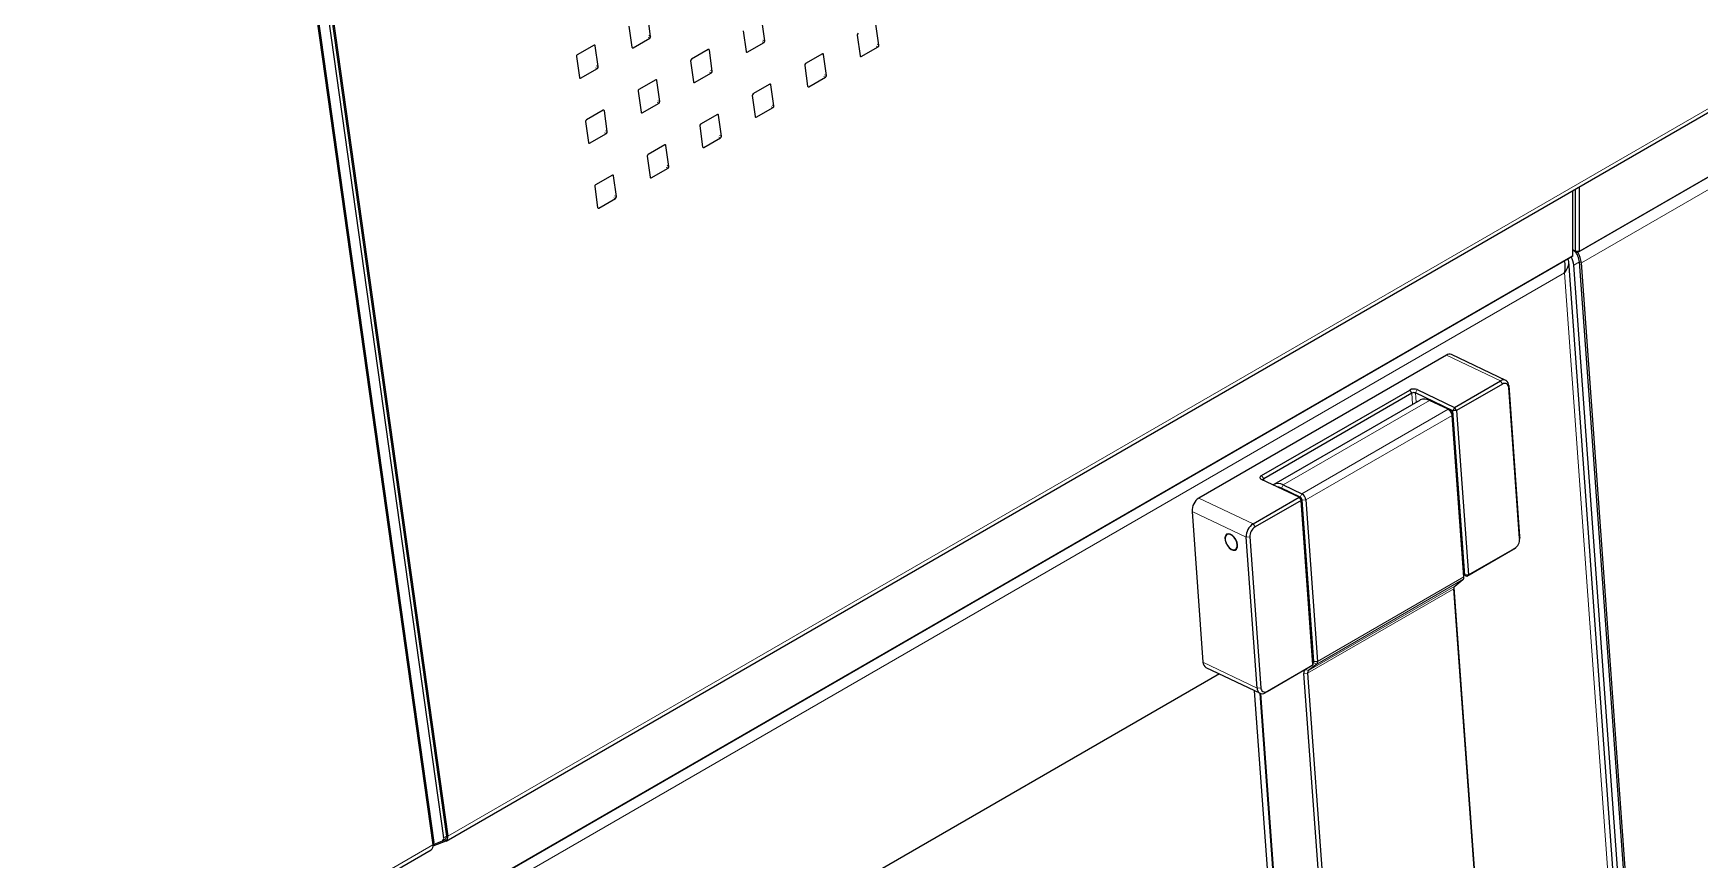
# Model space of a CAD drawing. Header units: millimetres. Extents: x -218071 to -203542, y 15363 to 51382.
# Drawn here: x -217007.4 to -216944.5, y 50982.8 to 51013.9 of the extents above; entities that cross this region are included whole.
import ezdxf

# ---------------------------------------------------------------- set-up
doc = ezdxf.new("R2010")
doc.units = ezdxf.units.MM
doc.header["$LTSCALE"] = 4
doc.layers.add('TPF-EQUIPEMENT', color=7, linetype='Continuous')

msp = doc.modelspace()

# ---------------------------------------------------------------- linework, layer by layer
at = {"layer": 'TPF-EQUIPEMENT', "color": 7, "linetype": 'Continuous', "lineweight": 25}
for p, q in [((-216812.042, 51084.818), (-216949.15, 51005.686)), ((-216949.079, 51005.727), (-216811.971, 51084.858)), ((-217000.838, 51047.238), (-216991.912, 50983.622)), ((-217000.732, 51047.299), (-216991.806, 50983.683)), ((-217000.677, 51047.26), (-216991.755, 50983.676)), ((-217001.235, 51046.933), (-216992.314, 50983.35)), ((-217001.204, 51047.053), (-216992.277, 50983.437)), ((-216984.101, 51013.833), (-216984.211, 51014.62)), ((-216979.797, 51013.668), (-216979.907, 51014.455)), ((-216991.814, 50983.495), (-216938.852, 51014.062)), ((-216984.918, 51014.212), (-216984.808, 51013.424)), ((-216980.615, 51014.047), (-216980.504, 51013.259)), ((-216976.311, 51013.882), (-216976.2, 51013.095)), ((-216975.493, 51013.503), (-216975.604, 51014.29)), ((-216986.232, 51013.501), (-216986.869, 51013.133)), ((-216986.08, 51012.69), (-216986.191, 51013.477)), ((-216984.766, 51013.401), (-216984.13, 51013.768)), ((-216981.929, 51013.336), (-216982.565, 51012.969)), ((-216981.777, 51012.525), (-216981.887, 51013.313)), ((-216980.463, 51013.236), (-216979.826, 51013.603)), ((-216977.625, 51013.171), (-216978.262, 51012.804)), ((-216976.159, 51013.071), (-216975.523, 51013.439)), ((-216986.898, 51013.069), (-216986.788, 51012.282)), ((-216986.746, 51012.258), (-216986.11, 51012.626)), ((-216982.594, 51012.904), (-216982.484, 51012.117)), ((-216978.291, 51012.739), (-216978.18, 51011.952)), ((-216977.473, 51012.36), (-216977.584, 51013.148)), ((-216983.909, 51012.193), (-216984.545, 51011.826)), ((-216983.757, 51011.382), (-216983.867, 51012.17)), ((-216982.442, 51012.093), (-216981.806, 51012.461)), ((-216979.605, 51012.028), (-216980.242, 51011.661)), ((-216979.453, 51011.217), (-216979.564, 51012.005)), ((-216978.139, 51011.929), (-216977.502, 51012.296)), ((-216984.574, 51011.762), (-216984.464, 51010.974)), ((-216984.422, 51010.951), (-216983.786, 51011.318)), ((-216980.271, 51011.597), (-216980.16, 51010.809)), ((-216985.889, 51011.05), (-216986.525, 51010.683)), ((-216985.737, 51010.24), (-216985.847, 51011.027)), ((-216981.585, 51010.886), (-216982.221, 51010.518)), ((-216981.433, 51010.075), (-216981.544, 51010.862)), ((-216980.119, 51010.786), (-216979.482, 51011.153)), ((-216986.554, 51010.619), (-216986.444, 51009.831)), ((-216986.402, 51009.808), (-216985.766, 51010.175)), ((-216982.251, 51010.454), (-216982.14, 51009.667)), ((-216983.565, 51009.743), (-216984.201, 51009.376)), ((-216983.413, 51008.932), (-216983.523, 51009.72)), ((-216982.099, 51009.643), (-216981.462, 51010.01)), ((-216984.231, 51009.311), (-216984.12, 51008.524)), ((-216984.079, 51008.5), (-216983.442, 51008.868)), ((-216986.21, 51008.169), (-216986.1, 51007.381)), ((-216985.545, 51008.6), (-216986.181, 51008.233)), ((-216985.393, 51007.789), (-216985.503, 51008.577)), ((-216949.079, 51008.159), (-216949.079, 51005.727)), ((-216986.058, 51007.358), (-216985.422, 51007.725)), ((-216949.326, 51005.552), (-216949.326, 51008.016)), ((-216949.22, 51005.727), (-216949.22, 51008.077)), ((-216949.326, 51005.788), (-216949.22, 51005.727)), ((-216949.15, 51005.686), (-216949.326, 51005.788)), ((-216949.079, 51005.727), (-216949.22, 51005.727)), ((-216949.22, 51005.727), (-216949.15, 51005.686)), ((-216949.079, 51005.727), (-216949.15, 51005.686)), ((-216949.397, 51005.511), (-217002.43, 50974.904)), ((-217002.36, 50974.944), (-216949.326, 51005.552)), ((-216945.06, 50944.502), (-216949.476, 51005.341)), ((-216949.326, 51005.552), (-216949.397, 51005.511)), ((-216944.733, 50942.475), (-216949.286, 51005.204)), ((-216944.135, 50937.279), (-216949.073, 51005.326)), ((-216944.06, 50937.19), (-216949.003, 51005.292)), ((-216954.092, 51001.815), (-216963.426, 50996.428)), ((-216951.852, 51000.864), (-216953.895, 51001.837)), ((-216953.781, 50999.843), (-216952.049, 51000.842)), ((-216951.972, 51000.724), (-216953.705, 50999.724)), ((-216951.742, 51000.666), (-216951.329, 50994.977)), ((-216961.059, 50997.275), (-216955.473, 51000.499)), ((-216955.396, 51000.38), (-216960.982, 50997.156)), ((-216955.084, 51000.123), (-216960.599, 50996.94)), ((-216953.846, 50999.717), (-216955.255, 51000.388)), ((-216955.19, 51000.513), (-216953.781, 50999.843)), ((-216954.029, 50999.774), (-216954.733, 51000.109)), ((-216951.329, 50994.903), (-216951.742, 51000.592)), ((-216953.946, 50999.727), (-216954.016, 50999.768)), ((-216953.875, 50999.612), (-216953.433, 50993.526)), ((-216953.434, 50993.452), (-216953.875, 50999.537)), ((-216953.781, 50999.843), (-216953.846, 50999.717)), ((-216953.705, 50999.724), (-216953.846, 50999.717)), ((-216953.396, 50993.518), (-216953.846, 50999.717)), ((-216953.705, 50999.724), (-216953.781, 50999.843)), ((-216953.705, 50999.724), (-216953.255, 50993.526)), ((-216959.65, 50996.455), (-216961.059, 50997.126)), ((-216960.249, 50996.926), (-216959.544, 50996.591)), ((-216961.383, 50995.455), (-216959.65, 50996.455)), ((-216959.574, 50996.337), (-216961.306, 50995.337)), ((-216959.609, 50996.465), (-216960.313, 50996.801)), ((-216959.65, 50996.455), (-216959.574, 50996.337)), ((-216959.574, 50996.411), (-216959.65, 50996.455)), ((-216959.574, 50996.411), (-216959.574, 50996.337)), ((-216959.574, 50996.411), (-216959.124, 50990.213)), ((-216959.124, 50990.138), (-216959.574, 50996.337)), ((-216959.09, 50990.261), (-216959.532, 50996.347)), ((-216959.391, 50996.354), (-216958.949, 50990.268)), ((-216963.684, 50995.925), (-216963.271, 50990.236)), ((-216961.228, 50989.264), (-216961.641, 50994.953)), ((-216961.5, 50994.96), (-216961.087, 50989.271)), ((-216951.329, 50994.977), (-216951.328, 50994.943)), ((-216951.328, 50994.877), (-216951.328, 50994.943)), ((-216962.436, 50994.916), (-216962.436, 50994.903)), ((-216962.206, 50994.505), (-216962.195, 50994.499)), ((-216951.587, 50994.474), (-216953.319, 50993.474)), ((-216953.255, 50993.526), (-216951.523, 50994.526)), ((-216951.533, 50994.512), (-216951.587, 50994.474)), ((-216951.533, 50994.512), (-216951.482, 50994.554)), ((-216953.777, 50993.103), (-216953.466, 50993.351)), ((-216953.434, 50993.537), (-216953.396, 50993.518)), ((-216953.319, 50993.474), (-216953.434, 50993.529)), ((-216953.433, 50993.526), (-216953.433, 50993.519)), ((-216953.433, 50993.437), (-216953.433, 50993.519)), ((-216953.255, 50993.526), (-216953.396, 50993.518)), ((-216953.319, 50993.474), (-216953.396, 50993.518)), ((-216953.319, 50993.474), (-216953.255, 50993.526)), ((-216952.825, 50979.445), (-216953.809, 50993.003)), ((-216953.807, 50993.048), (-216952.825, 50979.519)), ((-216963.16, 50990.038), (-216961.117, 50989.066)), ((-216959.188, 50990.087), (-216960.921, 50989.087)), ((-216960.856, 50989.139), (-216959.124, 50990.138)), ((-216958.982, 50990.168), (-216959.292, 50989.92)), ((-216959.124, 50990.138), (-216959.188, 50990.087)), ((-216959.124, 50990.213), (-216959.124, 50990.138)), ((-216959.124, 50990.197), (-216959.107, 50990.211)), ((-216962.653, 50989.797), (-216985.647, 50976.526)), ((-216958.482, 50976.254), (-216959.466, 50989.812)), ((-216959.325, 50989.819), (-216958.341, 50976.262)), ((-216960.454, 50977.193), (-216961.323, 50989.164)), ((-216960.243, 50977.093), (-216961.112, 50989.063)), ((-216961.103, 50989.06), (-216960.235, 50977.093)), ((-217040.421, 50955.438), (-216992.373, 50983.168)), ((-216991.828, 50983.488), (-216992.311, 50983.299)), ((-216991.96, 50983.497), (-216992.279, 50983.371)), ((-216991.951, 50983.501), (-216991.845, 50983.562))]:
    msp.add_line(p, q, dxfattribs=at)
at = {"layer": 'TPF-EQUIPEMENT', "color": 8, "linetype": 'Continuous', "lineweight": 18}
for p, q in [((-216811.895, 51084.424), (-216949.003, 51005.292)), ((-216991.755, 50983.676), (-216938.793, 51014.243)), ((-216984.199, 51013.794), (-216984.13, 51013.768)), ((-216984.17, 51013.859), (-216984.101, 51013.833)), ((-216986.241, 51013.496), (-216986.191, 51013.477)), ((-216984.806, 51013.416), (-216984.766, 51013.401)), ((-216981.937, 51013.331), (-216981.887, 51013.313)), ((-216980.502, 51013.251), (-216980.463, 51013.236)), ((-216979.896, 51013.629), (-216979.826, 51013.603)), ((-216979.867, 51013.694), (-216979.797, 51013.668)), ((-216977.634, 51013.166), (-216977.584, 51013.148)), ((-216975.592, 51013.465), (-216975.523, 51013.439)), ((-216975.563, 51013.529), (-216975.493, 51013.503)), ((-216986.179, 51012.652), (-216986.11, 51012.626)), ((-216986.15, 51012.716), (-216986.08, 51012.69)), ((-216981.847, 51012.551), (-216981.777, 51012.525)), ((-216976.198, 51013.086), (-216976.159, 51013.071)), ((-216986.786, 51012.273), (-216986.746, 51012.258)), ((-216983.917, 51012.188), (-216983.867, 51012.17)), ((-216982.482, 51012.108), (-216982.442, 51012.093)), ((-216981.876, 51012.487), (-216981.806, 51012.461)), ((-216979.613, 51012.023), (-216979.564, 51012.005)), ((-216978.178, 51011.943), (-216978.139, 51011.929)), ((-216977.572, 51012.322), (-216977.502, 51012.296)), ((-216977.543, 51012.386), (-216977.473, 51012.36)), ((-216983.856, 51011.344), (-216983.786, 51011.318)), ((-216983.826, 51011.408), (-216983.757, 51011.382)), ((-216985.897, 51011.046), (-216985.847, 51011.027)), ((-216984.462, 51010.966), (-216984.422, 51010.951)), ((-216981.593, 51010.881), (-216981.544, 51010.862)), ((-216980.158, 51010.801), (-216980.119, 51010.786)), ((-216979.552, 51011.179), (-216979.482, 51011.153)), ((-216979.523, 51011.243), (-216979.453, 51011.217)), ((-216985.836, 51010.201), (-216985.766, 51010.175)), ((-216985.806, 51010.266), (-216985.737, 51010.24)), ((-216981.532, 51010.036), (-216981.462, 51010.01)), ((-216981.503, 51010.101), (-216981.433, 51010.075)), ((-216986.442, 51009.823), (-216986.402, 51009.808)), ((-216983.573, 51009.738), (-216983.523, 51009.72)), ((-216982.138, 51009.658), (-216982.099, 51009.643)), ((-216983.512, 51008.894), (-216983.442, 51008.868)), ((-216983.483, 51008.958), (-216983.413, 51008.932)), ((-216985.553, 51008.595), (-216985.503, 51008.577)), ((-216984.118, 51008.515), (-216984.079, 51008.5)), ((-216985.492, 51007.751), (-216985.422, 51007.725)), ((-216985.463, 51007.815), (-216985.393, 51007.789)), ((-216986.098, 51007.373), (-216986.058, 51007.358)), ((-216949.073, 51005.326), (-216949.286, 51005.204)), ((-216949.073, 51005.326), (-216949.003, 51005.292)), ((-216949.639, 51004.918), (-217002.177, 50974.596)), ((-216945.412, 50946.676), (-216949.639, 51004.918)), ((-216952.049, 51000.842), (-216954.092, 51001.815)), ((-216951.972, 51000.724), (-216952.049, 51000.842)), ((-216951.742, 51000.666), (-216951.742, 51000.592)), ((-216954.733, 51000.109), (-216960.249, 50996.926)), ((-216955.396, 51000.38), (-216955.473, 51000.499)), ((-216955.365, 50999.96), (-216955.396, 51000.38)), ((-216955.255, 51000.388), (-216955.19, 51000.513)), ((-216955.255, 51000.388), (-216955.23, 51000.039)), ((-216959.544, 50996.591), (-216954.029, 50999.774)), ((-216953.875, 50999.537), (-216959.391, 50996.354)), ((-216953.875, 50999.612), (-216953.875, 50999.537)), ((-216960.982, 50997.156), (-216961.059, 50997.275)), ((-216960.982, 50997.156), (-216960.977, 50997.087)), ((-216960.313, 50996.801), (-216960.249, 50996.926)), ((-216963.426, 50996.428), (-216961.383, 50995.455)), ((-216959.609, 50996.465), (-216959.544, 50996.591)), ((-216959.532, 50996.347), (-216959.391, 50996.354)), ((-216961.641, 50994.953), (-216963.684, 50995.925)), ((-216961.5, 50994.96), (-216961.641, 50994.953)), ((-216961.383, 50995.455), (-216961.306, 50995.337)), ((-216951.329, 50994.977), (-216951.329, 50994.903)), ((-216951.587, 50994.474), (-216951.523, 50994.526)), ((-216959.292, 50989.92), (-216953.777, 50993.103)), ((-216953.466, 50993.351), (-216958.982, 50990.168)), ((-216958.949, 50990.268), (-216953.434, 50993.452)), ((-216953.433, 50993.526), (-216953.434, 50993.452)), ((-216953.809, 50993.003), (-216959.325, 50989.819)), ((-216953.809, 50993.032), (-216953.809, 50993.003)), ((-216963.271, 50990.236), (-216961.228, 50989.264)), ((-216959.409, 50989.96), (-216959.292, 50989.92)), ((-216959.107, 50990.211), (-216958.982, 50990.168)), ((-216959.09, 50990.261), (-216958.949, 50990.268)), ((-216959.466, 50989.812), (-216959.325, 50989.819)), ((-216961.087, 50989.271), (-216961.228, 50989.264)), ((-216961.098, 50989.058), (-216960.229, 50977.086)), ((-216960.856, 50989.139), (-216960.921, 50989.087)), ((-216991.912, 50983.622), (-216991.806, 50983.683)), ((-216991.807, 50983.696), (-216991.755, 50983.676)), ((-217040.362, 50955.619), (-216992.314, 50983.35)), ((-216992.322, 50983.411), (-216992.277, 50983.437)), ((-216991.828, 50983.488), (-216991.861, 50983.553))]:
    msp.add_line(p, q, dxfattribs=at)
at = {"layer": 'TPF-EQUIPEMENT', "color": 7, "linetype": 'Continuous', "lineweight": 25, "flags": 128}
for points in [[(-216961.059, 50997.126), (-216961.084, 50997.141), (-216961.102, 50997.158), (-216961.114, 50997.177), (-216961.117, 50997.197), (-216961.114, 50997.218), (-216961.102, 50997.238), (-216961.084, 50997.258), (-216961.059, 50997.275)], [(-216960.982, 50997.156), (-216960.995, 50997.148), (-216961.004, 50997.138), (-216961.01, 50997.128), (-216961.011, 50997.118), (-216961.01, 50997.107), (-216961.006, 50997.101)], [(-216960.313, 50996.801), (-216960.408, 50996.835), (-216960.468, 50996.844)], [(-216961.966, 50994.657), (-216961.986, 50994.757), (-216962.03, 50994.858), (-216962.092, 50994.95), (-216962.167, 50995.023), (-216962.247, 50995.068), (-216962.321, 50995.081), (-216962.384, 50995.06), (-216962.427, 50995.008), (-216962.446, 50994.931), (-216962.439, 50994.836), (-216962.407, 50994.734), (-216962.353, 50994.635), (-216962.283, 50994.552), (-216962.205, 50994.492), (-216962.127, 50994.463), (-216962.057, 50994.467), (-216962.004, 50994.503), (-216961.973, 50994.569), (-216961.966, 50994.657)], [(-216962.435, 50994.925), (-216962.429, 50994.834), (-216962.398, 50994.737), (-216962.347, 50994.643), (-216962.281, 50994.563), (-216962.206, 50994.505), (-216962.131, 50994.477), (-216962.065, 50994.48), (-216962.014, 50994.514), (-216961.983, 50994.577), (-216961.977, 50994.66), (-216961.995, 50994.756), (-216962.037, 50994.853), (-216962.096, 50994.941), (-216962.168, 50995.01), (-216962.244, 50995.054), (-216962.315, 50995.067), (-216962.375, 50995.048), (-216962.416, 50994.999), (-216962.435, 50994.925)]]:
    msp.add_lwpolyline(points, dxfattribs=at)
at = {"layer": 'TPF-EQUIPEMENT', "color": 7, "linetype": 'Continuous', "lineweight": 25}
for centre, radius, start, end in [((-216984.167, 51013.824), 0.0672, 303.90108, 7.13376), ((-216976.244, 51013.891), 0.0672, 123.90108, 187.13376), ((-216986.218, 51013.478), 0.027, 358.97746, 122.28791), ((-216984.781, 51013.424), 0.027, 178.97746, 302.28791), ((-216981.914, 51013.313), 0.027, 358.97746, 122.28791), ((-216980.477, 51013.259), 0.027, 178.97746, 302.28791), ((-216979.864, 51013.659), 0.0672, 303.90108, 7.13376), ((-216977.611, 51013.148), 0.027, 358.97746, 122.28791), ((-216975.56, 51013.494), 0.0672, 303.90108, 7.13376), ((-216986.831, 51013.078), 0.0672, 123.90108, 187.13376), ((-216986.147, 51012.681), 0.0672, 303.90108, 7.13376), ((-216982.528, 51012.913), 0.0672, 123.90108, 187.13376), ((-216978.224, 51012.748), 0.0672, 123.90108, 187.13376), ((-216976.173, 51013.094), 0.027, 178.97746, 302.28791), ((-216986.761, 51012.281), 0.027, 178.97746, 302.28791), ((-216983.894, 51012.17), 0.027, 358.97746, 122.28791), ((-216982.457, 51012.116), 0.027, 178.97746, 302.28791), ((-216981.844, 51012.517), 0.0672, 303.90108, 7.13376), ((-216979.591, 51012.005), 0.027, 358.97746, 122.28791), ((-216978.153, 51011.951), 0.027, 178.97746, 302.28791), ((-216977.54, 51012.352), 0.0672, 303.90108, 7.13376), ((-216984.508, 51011.77), 0.0672, 123.90108, 187.13376), ((-216983.823, 51011.374), 0.0672, 303.90108, 7.13376), ((-216980.204, 51011.605), 0.0672, 123.90108, 187.13376), ((-216986.488, 51010.627), 0.0672, 123.90108, 187.13376), ((-216985.874, 51011.028), 0.027, 358.97746, 122.28791), ((-216984.437, 51010.974), 0.027, 178.97746, 302.28791), ((-216981.571, 51010.863), 0.027, 358.97746, 122.28791), ((-216980.133, 51010.809), 0.027, 178.97746, 302.28791), ((-216979.52, 51011.209), 0.0672, 303.90108, 7.13376), ((-216985.803, 51010.231), 0.0672, 303.90108, 7.13376), ((-216982.184, 51010.462), 0.0672, 123.90108, 187.13376), ((-216981.5, 51010.066), 0.0672, 303.90108, 7.13376), ((-216986.417, 51009.831), 0.027, 178.97746, 302.28791), ((-216983.551, 51009.72), 0.027, 358.97746, 122.28791), ((-216982.113, 51009.666), 0.027, 178.97746, 302.28791), ((-216984.164, 51009.32), 0.0672, 123.90108, 187.13376), ((-216983.48, 51008.924), 0.0672, 303.90108, 7.13376), ((-216986.144, 51008.177), 0.0672, 123.90108, 187.13376), ((-216985.53, 51008.577), 0.027, 358.97746, 122.28791), ((-216984.093, 51008.523), 0.027, 178.97746, 302.28791), ((-216985.46, 51007.781), 0.0672, 303.90108, 7.13376), ((-216986.073, 51007.381), 0.027, 178.97746, 302.28791), ((-216949.86, 51005.243), 0.791, 6.01169, 39.10295), ((-216949.916, 51005.202), 0.918, 5.68722, 32.2857), ((-216950.035, 51005.131), 0.753, 5.53321, 30.79228), ((-216953.973, 51001.642), 0.21, 68.11515, 124.37574), ((-216951.936, 51000.683), 0.195, 354.95297, 125.36395), ((-216951.888, 51000.605), 0.146, 354.95297, 125.36395), ((-216955.316, 51000.204), 0.334, 67.90052, 117.99853), ((-216955.318, 51000.233), 0.167, 67.90052, 117.99853), ((-216954.921, 50999.792), 0.369, 59.39919, 116.1579), ((-216954.179, 50999.509), 0.305, 5.35012, 60.43428), ((-216954.029, 50999.596), 0.155, 5.59517, 57.27569), ((-216960.434, 50996.619), 0.359, 58.91784, 122.76723), ((-216963.112, 50995.949), 0.573, 123.24905, 182.39693), ((-216959.684, 50996.332), 0.153, 5.35012, 60.43428), ((-216959.695, 50996.326), 0.305, 5.35012, 60.43428), ((-216961.069, 50994.977), 0.573, 123.24905, 182.39693), ((-216961.071, 50994.978), 0.43, 123.24905, 182.39693), ((-216951.758, 50994.885), 0.43, 303.24905, 2.39693), ((-216953.696, 50993.021), 0.115, 134.70384, 189.38419), ((-216953.547, 50993.433), 0.115, 314.70384, 9.38419), ((-216963.048, 50990.231), 0.223, 178.71051, 239.81461), ((-216959.282, 50989.839), 0.186, 145.30134, 188.28168), ((-216959.211, 50989.838), 0.115, 134.70384, 189.38419), ((-216959.147, 50990.252), 0.0575, 314.70384, 9.38419), ((-216959.063, 50990.25), 0.115, 314.70384, 9.38419), ((-216961.034, 50989.246), 0.195, 174.95297, 305.36395), ((-216960.941, 50989.258), 0.146, 174.95297, 305.36395), ((-216991.915, 50983.652), 0.113, 307.88446, 16.18504), ((-216991.912, 50983.629), 0.164, 300.82863, 17.03619), ((-216992.477, 50983.303), 0.17, 307.88446, 16.18504), ((-216992.39, 50983.406), 0.117, 312.53071, 15.59135), ((-216992.016, 50983.59), 0.109, 300.82863, 17.03619)]:
    msp.add_arc(centre, radius, start, end, dxfattribs=at)
for major_axis, ratio, start_param, end_param in [((0.523, 0.395), 0.670987, 5.048468, 6.118369), ((0.054, 0.657), 0.686095, 4.458382, 5.169098)]:
    msp.add_ellipse((-216950.061, 51005.119), major_axis=major_axis, ratio=ratio, start_param=start_param, end_param=end_param, dxfattribs=at)

doc.saveas('drawing.dxf')
